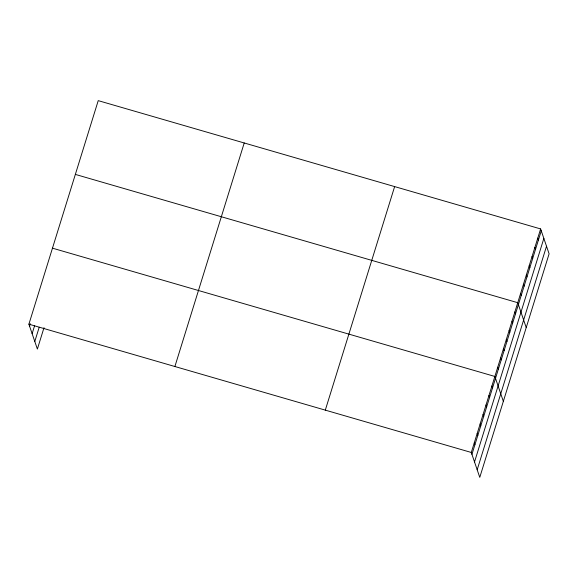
<?xml version="1.0" encoding="UTF-8"?>
<svg xmlns="http://www.w3.org/2000/svg" width="578" height="578" viewBox="0 0 578 578"><rect width="100%" height="100%" fill="white"/><g stroke="black" fill="none" stroke-linecap="round" stroke-linejoin="round"><path stroke-width="0.87" d="M44.007 327.697L37.375 349.069L28.9 324.179L98.231 100.637L540.625 228.931L549.1 253.821L479.769 477.363L471.294 452.466L540.625 228.931M29.543 326.064L30.28 323.694M32.13 333.658L34.586 325.739M34.788 341.482L39.21 327.227M174.888 366.51L244.219 142.976M325.306 410.127L394.637 186.593M471.937 454.359L541.268 230.817M474.524 461.945L543.855 238.411M477.182 469.77L546.513 246.235M75.35 174.404L517.744 302.699L526.218 327.589M52.475 248.172L494.869 376.459L503.344 401.356M28.9 324.179L471.294 452.466M537.764 238.15L538.407 240.043M534.903 247.37L535.546 249.263M532.042 256.589L532.692 258.482M529.188 265.815L529.831 267.701M526.327 275.034L526.97 276.927M523.466 284.253L524.109 286.146M520.605 293.472L521.248 295.365M514.882 311.918L515.525 313.811M512.029 321.137L512.672 323.03M509.167 330.356L509.81 332.249M506.306 339.582L506.949 341.468M503.445 348.801L504.088 350.687M500.584 358.02L501.227 359.913M497.723 367.24L498.366 369.132M491.921 385.96L492.564 387.852M488.974 395.46L489.617 397.353M486.026 404.961L486.669 406.854M483.078 414.462L483.721 416.355M480.13 423.963L480.773 425.856M477.182 433.464L477.833 435.357M474.242 442.965L474.885 444.858"/></g></svg>
